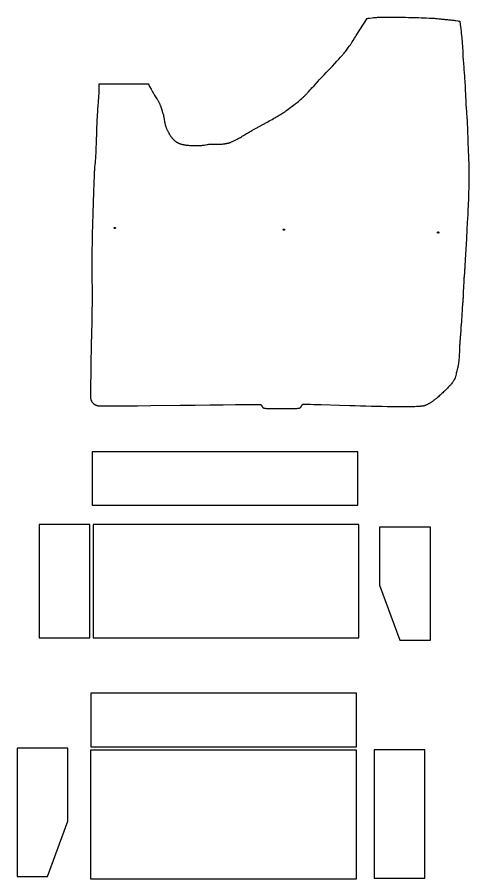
# Model space of a CAD drawing. Extents: x 0 to 7792, y 0 to 7086.
# Drawn here: x 6163 to 7640, y 0 to 2817 of the extents above; entities that cross this region are included whole.
import ezdxf

# ---------------------------------------------------------------- set-up
doc = ezdxf.new("R2010")
doc.units = 0
doc.layers.add('Default_Layer', color=1, linetype='CONTINUOUS')

msp = doc.modelspace()

# ---------------------------------------------------------------- linework, layer by layer
at = {"layer": 'Default_Layer'}
for points in [[(7611.2, 2803.4), (7612.5, 2791.9), (7613.9, 2780.2), (7615.2, 2768.9), (7615.8, 2763.5), (7616.3, 2758.5), (7617.3, 2748.6), (7617.8, 2743.7), (7618.3, 2738.7), (7618.7, 2733.8), (7619.2, 2728.9), (7619.5, 2724.1), (7619.9, 2719.4), (7620, 2717), (7620.2, 2714.7), (7620.4, 2710), (7620.5, 2705.3), (7620.7, 2700.6), (7620.9, 2695.9), (7621, 2691.3), (7621.2, 2686.6), (7621.4, 2684.3), (7621.5, 2682), (7621.8, 2677.4), (7622.2, 2672.8), (7622.6, 2668.3), (7623, 2663.7), (7623.9, 2654.5), (7624.3, 2649.9), (7624.7, 2645.3), (7625.4, 2635.1), (7626.2, 2624.7), (7626.9, 2614.5), (7627.3, 2609.5), (7627.6, 2604.7), (7627.9, 2599.9), (7628.2, 2595.2), (7628.7, 2585.6), (7629.1, 2576.1), (7629.6, 2566.6), (7629.8, 2561.7), (7630, 2556.7), (7630.3, 2546.9), (7630.5, 2542), (7630.7, 2537.1), (7631, 2532.2), (7631.2, 2527.2), (7631.4, 2524.7), (7631.6, 2522.1), (7632, 2516.6), (7632.5, 2510.8), (7632.9, 2505), (7633.4, 2499.2), (7633.9, 2493.6), (7634.3, 2488.4), (7634.5, 2486), (7634.6, 2483.7), (7634.9, 2479.2), (7635.1, 2474.8), (7635.3, 2470.4), (7635.5, 2466), (7635.9, 2457.1), (7636.2, 2448.3), (7637.4, 2413.1), (7638.7, 2376.9), (7639.2, 2365.4), (7639.6, 2353.6), (7639.9, 2347.9), (7640.1, 2342.6), (7640.2, 2337.6), (7640.3, 2333.3), (7640.4, 2329.3), (7640.4, 2325.4), (7640.4, 2321.4), (7640.4, 2317.4), (7640.3, 2309.5), (7640.3, 2301.5), (7640.3, 2292.2), (7640.4, 2282.9), (7640.4, 2273.6), (7640.4, 2269.1), (7640.3, 2264.6), (7640.2, 2260.2), (7640.1, 2255.8), (7639.9, 2246.9), (7639.6, 2238.1), (7639.4, 2229.3), (7638, 2197.9), (7637.7, 2190.2), (7637.5, 2182.5), (7637.4, 2178.7), (7637.2, 2174.8), (7637.1, 2171), (7636.9, 2167.1), (7636.6, 2163.2), (7636.3, 2158.9), (7636, 2154.5), (7635.6, 2149.9), (7635.3, 2145.2), (7634.9, 2140.5), (7634.6, 2135.9), (7634.3, 2131.3), (7634.1, 2126.8), (7633.9, 2122.1), (7633.7, 2117.3), (7633.5, 2112.4), (7633.1, 2102.6), (7632.7, 2092.8), (7630.9, 2056.8), (7628.8, 2024.1), (7628.4, 2016.9), (7628, 2009.8), (7627.6, 2002.7), (7627.4, 1999.1), (7627.2, 1995.5), (7626.9, 1991.9), (7626.6, 1988.1), (7625.9, 1980.3), (7625.3, 1972.3), (7624.9, 1968.3), (7624.7, 1964.4), (7624.4, 1960.4), (7624.1, 1956.4), (7623.7, 1948.2), (7623.2, 1939.9), (7622.8, 1931.7), (7622.4, 1922.4), (7622.1, 1913), (7621.9, 1908.4), (7621.7, 1904), (7621.5, 1899.7), (7621.3, 1895.8), (7621, 1892), (7620.7, 1888.2), (7620.4, 1884.4), (7620.1, 1880.7), (7619.7, 1876.9), (7619.4, 1873.1), (7619, 1869.3), (7618.8, 1865.6), (7618.6, 1861.8), (7618.4, 1858.1), (7618.2, 1854.3), (7618.1, 1850.6), (7617.9, 1846.8), (7617.8, 1843), (7617.6, 1839.3), (7617.4, 1835.5), (7617.1, 1831.8), (7616.8, 1828), (7616.5, 1824.1), (7616.2, 1820.3), (7615.5, 1812.7), (7615.2, 1808.9), (7614.9, 1805.2), (7614.6, 1801.5), (7614.4, 1797.8), (7613.9, 1790.3), (7613.5, 1783), (7613.2, 1779.3), (7613, 1775.8), (7612.7, 1772.3), (7612.4, 1768.8), (7611.8, 1761.7), (7611.5, 1758.2), (7611.2, 1754.7), (7610.9, 1751.2), (7610.7, 1747.7), (7610.5, 1744.1), (7610.3, 1740.3), (7610.2, 1736.4), (7610, 1732.4), (7609.9, 1728.3), (7609.7, 1724.3), (7609.5, 1720.2), (7609.3, 1716.3), (7608.8, 1707.9), (7608.5, 1703.5), (7608.2, 1699.2), (7607.8, 1694.9), (7607.4, 1690.8), (7607.2, 1688.9), (7607, 1687.1), (7606.8, 1685.4), (7606.6, 1683.8), (7606.3, 1682.2), (7606.1, 1680.7), (7605.8, 1679.2), (7605.5, 1677.6), (7604.9, 1674.6), (7604.2, 1671.5), (7603.5, 1668.5), (7602.7, 1665.5), (7601.2, 1659.4), (7600.5, 1656.3), (7599.6, 1652.8), (7598.8, 1649.3), (7597.9, 1645.8), (7597.5, 1644.1), (7597.1, 1642.4), (7596.6, 1640.8), (7596.2, 1639.3), (7595.7, 1637.9), (7595.3, 1636.7), (7594.9, 1635.5), (7594.5, 1634.5), (7594, 1633.6), (7593.5, 1632.7), (7593, 1631.8), (7592.5, 1630.9), (7592, 1630.1), (7591.4, 1629.2), (7590.8, 1628.3), (7590.2, 1627.5), (7589, 1625.8), (7587.8, 1624.2), (7586.6, 1622.7), (7585.5, 1621.2), (7583.4, 1618.4), (7582.3, 1616.9), (7581.2, 1615.5), (7580.1, 1614.1), (7579, 1612.8), (7578.4, 1612.1), (7577.8, 1611.4), (7577.2, 1610.8), (7576.6, 1610.2), (7575.5, 1609), (7573.4, 1606.9), (7570.6, 1604), (7567, 1600.3), (7565, 1598.3), (7562.8, 1596.1), (7560.5, 1593.8), (7558, 1591.4), (7555.4, 1588.9), (7552.7, 1586.4), (7549.8, 1583.8), (7546.9, 1581.2), (7543.9, 1578.5), (7540.8, 1575.8), (7537.7, 1573.2), (7534.5, 1570.5), (7532.9, 1569.2), (7531.2, 1567.9), (7529.6, 1566.7), (7527.9, 1565.4), (7526.3, 1564.2), (7524.6, 1562.9), (7523, 1561.7), (7521.3, 1560.5), (7519.6, 1559.4), (7518, 1558.3), (7516.3, 1557.2), (7514.6, 1556.1), (7513, 1555.1), (7511.3, 1554.1), (7509.7, 1553.1), (7508, 1552.2), (7506.4, 1551.3), (7504.8, 1550.5), (7503.2, 1549.7), (7501.6, 1548.9), (7500, 1548.2), (7498.4, 1547.6), (7496.9, 1547), (7495.3, 1546.4), (7494.5, 1546.2), (7493.6, 1545.9), (7492.6, 1545.7), (7491.4, 1545.5), (7490.1, 1545.3), (7488.8, 1545.1), (7487.3, 1544.9), (7485.7, 1544.7), (7484, 1544.6), (7482.2, 1544.4), (7480.3, 1544.3), (7478.3, 1544.1), (7474, 1543.9), (7469.4, 1543.6), (7464.3, 1543.4), (7459, 1543.3), (7453.3, 1543.1), (7447.3, 1543), (7441, 1543), (7434.4, 1542.9), (7427.6, 1542.9), (7420.5, 1542.9), (7413.2, 1542.9), (7405.6, 1542.9), (7397.9, 1543), (7390, 1543.1), (7381.9, 1543.2), (7373.6, 1543.3), (7356.7, 1543.6), (7339.4, 1543.9), (7321.8, 1544.3), (7304, 1544.8), (7286.2, 1545.3), (7268.4, 1545.7), (7250.9, 1546.3), (7216.9, 1547.3), (7156.9, 1549.2), (7144.2, 1549.6), (7132.8, 1549.9), (7122.8, 1550.2), (7114.2, 1550.4), (7107.2, 1550.5), (7104.3, 1550.5), (7101.9, 1550.5), (7099.9, 1550.5), (7098.4, 1550.5), (7097.8, 1550.4), (7097.4, 1550.4), (7097.1, 1550.4), (7096.9, 1550.3), (7096.4, 1550.1), (7096, 1549.8), (7095.6, 1549.5), (7095.2, 1549.2), (7094.8, 1548.9), (7094.5, 1548.5), (7094.1, 1548.1), (7093.8, 1547.7), (7093.5, 1547.3), (7093.2, 1546.8), (7092.6, 1545.9), (7092.1, 1545), (7091.5, 1544), (7091, 1543), (7090.4, 1542.1), (7089.9, 1541.1), (7089.6, 1540.7), (7089.2, 1540.3), (7088.9, 1539.9), (7088.6, 1539.5), (7088.2, 1539.1), (7087.8, 1538.8), (7087.5, 1538.4), (7087, 1538.1), (7086.6, 1537.9), (7086.1, 1537.6), (7085.8, 1537.5), (7085.4, 1537.4), (7084.8, 1537.3), (7084.1, 1537.2), (7083.2, 1537.1), (7082.2, 1537.1), (7079.9, 1536.9), (7077.1, 1536.7), (7074, 1536.6), (7070.4, 1536.5), (7066.5, 1536.4), (7062.4, 1536.3), (7057.9, 1536.2), (7053.3, 1536.1), (7048.4, 1536.1), (7038.4, 1536), (7028, 1536), (7017.6, 1536), (7007.6, 1536.1), (6998.1, 1536.3), (6993.7, 1536.4), (6989.5, 1536.4), (6985.7, 1536.6), (6982.2, 1536.7), (6979, 1536.8), (6976.3, 1537), (6974, 1537.1), (6972.2, 1537.3), (6971.5, 1537.4), (6971, 1537.5), (6970.5, 1537.5), (6970.2, 1537.6), (6969.8, 1537.8), (6969.4, 1538.1), (6969.1, 1538.3), (6968.7, 1538.6), (6968.4, 1538.9), (6968.1, 1539.3), (6967.8, 1539.6), (6967.5, 1540), (6967.2, 1540.3), (6966.9, 1540.7), (6966.4, 1541.5), (6965.9, 1542.4), (6965.4, 1543.2), (6964.9, 1544.1), (6964.4, 1544.9), (6963.9, 1545.7), (6963.6, 1546.1), (6963.3, 1546.5), (6963, 1546.9), (6962.7, 1547.2), (6962.4, 1547.5), (6962.1, 1547.8), (6961.7, 1548.1), (6961.4, 1548.4), (6961, 1548.6), (6960.6, 1548.8), (6960.4, 1548.9), (6960, 1548.9), (6958.7, 1549), (6956.6, 1549), (6953.9, 1549.1), (6950.6, 1549.1), (6946.6, 1549.1), (6936.8, 1549.2), (6924.7, 1549.1), (6910.6, 1549.1), (6894.6, 1549), (6876.9, 1548.9), (6837.1, 1548.5), (6792.8, 1548.1), (6745.5, 1547.6), (6696.6, 1547.1), (6600.4, 1546.1), (6556, 1545.6), (6516.1, 1545.2), (6482.1, 1544.9), (6467.9, 1544.8), (6455.7, 1544.7), (6445.8, 1544.7), (6438.3, 1544.7), (6435.5, 1544.7), (6433.4, 1544.7), (6432.1, 1544.8), (6431.6, 1544.8), (6431.4, 1544.8), (6430.2, 1545), (6429.1, 1545.3), (6427.9, 1545.6), (6426.7, 1545.8), (6425.6, 1546.2), (6424.4, 1546.5), (6423.3, 1546.9), (6422.1, 1547.3), (6421, 1547.7), (6419.9, 1548.2), (6418.9, 1548.7), (6417.8, 1549.3), (6416.8, 1549.9), (6415.8, 1550.5), (6415.3, 1550.9), (6414.9, 1551.2), (6414.4, 1551.6), (6414, 1552), (6413.1, 1552.8), (6412.3, 1553.6), (6411.4, 1554.5), (6410.7, 1555.4), (6409.9, 1556.4), (6409.2, 1557.4), (6408.5, 1558.5), (6407.9, 1559.5), (6407.3, 1560.6), (6406.7, 1561.7), (6406.2, 1562.9), (6405.7, 1564), (6405.3, 1565.2), (6404.9, 1566.4), (6404.5, 1567.5), (6404.2, 1568.7), (6404.1, 1569.1), (6404, 1569.8), (6404, 1570.8), (6403.9, 1572.1), (6403.9, 1575.4), (6403.8, 1579.6), (6403.8, 1584.8), (6403.9, 1590.9), (6403.9, 1597.8), (6404, 1605.5), (6404.2, 1622.9), (6404.5, 1642.8), (6404.9, 1664.6), (6405.3, 1688.1), (6406.3, 1737.9), (6407.3, 1789), (6407.8, 1813.9), (6408.2, 1837.7), (6408.6, 1860.2), (6408.9, 1880.7), (6408.9, 1893.6), (6408.9, 1906.5), (6408.8, 1932.2), (6408.6, 1957.9), (6408.5, 1983.6), (6408.5, 1996.5), (6408.4, 2009.4), (6408.4, 2022.2), (6408.5, 2035.1), (6408.5, 2048), (6408.6, 2060.8), (6408.8, 2073.7), (6408.9, 2086.6), (6409.1, 2093.2), (6409.2, 2100.2), (6409.5, 2115.3), (6409.9, 2131.5), (6410.4, 2148.5), (6410.9, 2166.1), (6411.5, 2184), (6412.1, 2201.8), (6412.7, 2219.4), (6413.3, 2236.3), (6413.8, 2252.3), (6414.4, 2267.1), (6414.9, 2280.5), (6415.4, 2292.2), (6415.8, 2301.8), (6416.1, 2309), (6416.3, 2313.7), (6416.5, 2317), (6416.8, 2320.3), (6417, 2323.8), (6417.3, 2327.2), (6417.9, 2334.2), (6418.6, 2341.2), (6419.2, 2347.9), (6419.8, 2354.3), (6420, 2357.3), (6420.3, 2360.2), (6420.5, 2362.9), (6420.6, 2365.4), (6420.9, 2370.3), (6421.1, 2375.2), (6421.3, 2380.1), (6421.4, 2385), (6421.7, 2394.8), (6421.9, 2399.7), (6422, 2404.5), (6423.4, 2445.4), (6423.8, 2456.5), (6424.3, 2467.7), (6424.7, 2478.5), (6425, 2483.7), (6425.2, 2488.6), (6425.5, 2493.3), (6425.8, 2498), (6426.4, 2507.5), (6427.1, 2516.9), (6427.8, 2526.4), (6428.1, 2531.2), (6428.5, 2536.1), (6429.3, 2546), (6429.6, 2550.8), (6430, 2555.6), (6430.3, 2560.2), (6430.5, 2564.7), (6430.7, 2569), (6430.8, 2573.3), (6431, 2577.7), (6431.1, 2582), (6431.2, 2590.7), (6431.3, 2595.1), (6431.4, 2599.4), (6591.5, 2599.4), (6593.8, 2595.1), (6596.2, 2590.6), (6601, 2581.6), (6603.3, 2577.2), (6605.6, 2573), (6607.7, 2569.1), (6608.7, 2567.4), (6609.7, 2565.7), (6610.6, 2564.1), (6611.6, 2562.5), (6612.6, 2560.9), (6613.7, 2559.3), (6615.8, 2556.2), (6617.9, 2553.1), (6620, 2550), (6621, 2548.4), (6622, 2546.8), (6623, 2545.2), (6623.9, 2543.7), (6624.8, 2542.1), (6625.6, 2540.5), (6626.4, 2538.8), (6627.2, 2537.2), (6627.9, 2535.5), (6628.7, 2533.7), (6629.4, 2532), (6630.1, 2530.2), (6630.7, 2528.5), (6631.4, 2526.7), (6632.6, 2523.2), (6633.8, 2519.9), (6635.8, 2513.6), (6636.8, 2510.8), (6637.7, 2507.9), (6638.6, 2505), (6639.4, 2502.1), (6640.2, 2499.2), (6641, 2496.2), (6641.8, 2493.3), (6642.5, 2490.4), (6642.8, 2488.9), (6643.1, 2487.3), (6643.4, 2485.7), (6643.7, 2484.1), (6644.2, 2480.7), (6644.7, 2477.3), (6645.2, 2473.8), (6645.5, 2472.1), (6645.8, 2470.4), (6646.2, 2468.8), (6646.5, 2467.1), (6646.9, 2465.5), (6647.4, 2464), (6647.9, 2462.4), (6648.4, 2460.9), (6648.9, 2459.4), (6649.4, 2457.9), (6650, 2456.3), (6650.6, 2454.8), (6651.2, 2453.3), (6651.8, 2451.9), (6652.5, 2450.4), (6653.1, 2448.9), (6653.8, 2447.5), (6654.5, 2446), (6655.2, 2444.6), (6655.9, 2443.2), (6656.6, 2441.8), (6657.4, 2440.4), (6658.9, 2437.6), (6659.7, 2436.2), (6660.5, 2434.8), (6661.3, 2433.4), (6662.2, 2432), (6663.1, 2430.6), (6663.9, 2429.2), (6664.8, 2427.9), (6665.7, 2426.6), (6666.6, 2425.3), (6667.5, 2424.1), (6668.4, 2422.9), (6669.3, 2421.8), (6670.2, 2420.7), (6671, 2419.7), (6671.9, 2418.8), (6672.8, 2417.8), (6673.8, 2416.9), (6674.8, 2416), (6675.8, 2415.1), (6676.8, 2414.2), (6677.8, 2413.3), (6678.8, 2412.5), (6679.9, 2411.7), (6680.9, 2410.9), (6682, 2410.1), (6683, 2409.4), (6684.1, 2408.7), (6685.1, 2408), (6686.1, 2407.4), (6687.1, 2406.8), (6688.1, 2406.3), (6689.1, 2405.8), (6690.1, 2405.3), (6691.1, 2404.9), (6692.1, 2404.4), (6693.2, 2404), (6694.2, 2403.6), (6695.3, 2403.3), (6696.4, 2402.9), (6697.4, 2402.6), (6699.6, 2401.9), (6701.8, 2401.4), (6703.9, 2400.8), (6705, 2400.5), (6706.2, 2400.3), (6707.3, 2400.1), (6708.5, 2399.8), (6709.7, 2399.6), (6710.9, 2399.4), (6713.3, 2399.1), (6715.8, 2398.8), (6718.3, 2398.5), (6720.8, 2398.2), (6723.3, 2398), (6726.2, 2397.8), (6730, 2397.5), (6734.5, 2397.3), (6737, 2397.2), (6739.5, 2397.1), (6742.1, 2397), (6744.8, 2397), (6747.5, 2396.9), (6750.1, 2396.9), (6752.7, 2396.9), (6755.3, 2396.9), (6757.8, 2397), (6760.1, 2397.1), (6762.5, 2397.2), (6764.8, 2397.4), (6767.1, 2397.7), (6769.5, 2398), (6771.8, 2398.3), (6774.2, 2398.7), (6778.9, 2399.4), (6783.5, 2400.1), (6785.8, 2400.5), (6788.1, 2400.8), (6790.3, 2401.1), (6792.5, 2401.4), (6794.6, 2401.6), (6796.7, 2401.8), (6798.8, 2401.9), (6800.9, 2401.9), (6803.1, 2402), (6805.3, 2402), (6807.5, 2402), (6809.8, 2401.9), (6814.2, 2401.8), (6818.5, 2401.7), (6820.6, 2401.6), (6822.6, 2401.6), (6824.5, 2401.6), (6826.4, 2401.6), (6828.2, 2401.7), (6829.8, 2401.8), (6831.5, 2401.9), (6833.2, 2402), (6836.7, 2402.4), (6840.2, 2402.8), (6842, 2403), (6843.8, 2403.3), (6845.5, 2403.5), (6847.1, 2403.8), (6848.8, 2404.1), (6850.3, 2404.4), (6851.7, 2404.7), (6853.1, 2405), (6854.4, 2405.3), (6855.5, 2405.6), (6856.5, 2405.9), (6857.6, 2406.2), (6858.6, 2406.6), (6859.7, 2407), (6860.7, 2407.5), (6861.7, 2407.9), (6863.7, 2408.8), (6865.7, 2409.8), (6867.7, 2410.8), (6869.7, 2411.8), (6871.7, 2412.7), (6876, 2414.8), (6878.4, 2415.9), (6880.9, 2417.1), (6883.4, 2418.4), (6885.9, 2419.7), (6888.4, 2421), (6890.8, 2422.3), (6892, 2422.9), (6893.3, 2423.7), (6896.2, 2425.5), (6899.4, 2427.4), (6902.8, 2429.5), (6906.3, 2431.7), (6909.8, 2433.9), (6913.3, 2436), (6916.6, 2438.1), (6920, 2440), (6923.4, 2442), (6927, 2444), (6930.6, 2446), (6938, 2450.2), (6945.2, 2454.2), (6978.7, 2472.7), (6983.1, 2475.1), (6987.6, 2477.6), (6996.6, 2482.6), (7001.1, 2485), (7005.4, 2487.4), (7009.5, 2489.7), (7011.4, 2490.9), (7013.3, 2492), (7016.9, 2494.1), (7020.5, 2496.3), (7024.1, 2498.6), (7027.7, 2500.8), (7031.3, 2503.1), (7034.9, 2505.4), (7038.4, 2507.8), (7041.9, 2510.2), (7045.6, 2512.7), (7049.7, 2515.7), (7054, 2518.8), (7058.4, 2522.1), (7062.9, 2525.5), (7067.3, 2528.8), (7071.5, 2532.1), (7073.5, 2533.7), (7075.4, 2535.2), (7079.1, 2538.2), (7082.9, 2541.3), (7086.6, 2544.5), (7090.3, 2547.7), (7093.9, 2550.9), (7097.4, 2554.1), (7099.1, 2555.6), (7100.8, 2557.2), (7102.4, 2558.7), (7104, 2560.2), (7105.5, 2561.7), (7107, 2563.2), (7108.5, 2564.8), (7110, 2566.3), (7111.4, 2567.9), (7112.9, 2569.4), (7115.7, 2572.6), (7121.4, 2578.9), (7124.3, 2582.1), (7127.2, 2585.3), (7134.1, 2592.8), (7141, 2600.4), (7147.8, 2607.8), (7151.2, 2611.4), (7154.5, 2614.9), (7157.7, 2618.4), (7161, 2621.8), (7167.5, 2628.6), (7174.1, 2635.4), (7177.4, 2638.8), (7180.6, 2642.2), (7183.9, 2645.8), (7187.3, 2649.4), (7194.4, 2657.1), (7201.6, 2665), (7208.8, 2672.8), (7211.8, 2676.2), (7214.9, 2679.5), (7221.1, 2686.3), (7224.2, 2689.7), (7227.1, 2693), (7228.5, 2694.6), (7229.9, 2696.2), (7231.3, 2697.8), (7232.6, 2699.4), (7235.1, 2702.5), (7237.6, 2705.6), (7240, 2708.8), (7242.5, 2712), (7244.8, 2715.2), (7247.2, 2718.4), (7249.5, 2721.7), (7251.8, 2725), (7253, 2726.7), (7254.1, 2728.4), (7255.3, 2730.3), (7256.6, 2732.2), (7259.1, 2736.2), (7261.6, 2740.3), (7266.8, 2748.7), (7269.4, 2752.9), (7271.9, 2757), (7307.4, 2812.9), (7311.7, 2813.3), (7315.9, 2813.8), (7324.5, 2814.8), (7328.8, 2815.3), (7330.9, 2815.5), (7333.1, 2815.7), (7335.2, 2815.9), (7337.4, 2816.1), (7339.5, 2816.2), (7341.7, 2816.4), (7343.9, 2816.4), (7346.1, 2816.5), (7348.5, 2816.6), (7350.8, 2816.6), (7353.3, 2816.6), (7355.7, 2816.6), (7360.8, 2816.6), (7371, 2816.4), (7376.1, 2816.4), (7381.1, 2816.4), (7422.9, 2816.4), (7432.9, 2816.3), (7443.1, 2816.2), (7452.8, 2816.1), (7457.3, 2816), (7461.4, 2815.9), (7465.2, 2815.8), (7469.1, 2815.7), (7476.8, 2815.4), (7484.6, 2815), (7492.3, 2814.7), (7496.9, 2814.5), (7501.6, 2814.3), (7511.1, 2813.9), (7515.7, 2813.8), (7520.1, 2813.6), (7524.2, 2813.3), (7527.9, 2813.1), (7531.5, 2812.8), (7535, 2812.5), (7538.5, 2812.1), (7542, 2811.7), (7549, 2810.9), (7552.5, 2810.5), (7556, 2810.2), (7559.7, 2809.8), (7563.4, 2809.5), (7570.8, 2808.8), (7574.5, 2808.5), (7578.1, 2808.2), (7581.6, 2807.8), (7585, 2807.4), (7588.3, 2807), (7591.5, 2806.5), (7594.8, 2806), (7598.1, 2805.5), (7604.6, 2804.4), (7607.9, 2803.9), (7611.2, 2803.4)], [(6484.2, 2127.7), (6484.2, 2127.5), (6484.2, 2127.3), (6484.1, 2127.1), (6484, 2126.9), (6484, 2126.7), (6483.9, 2126.5), (6483.7, 2126.4), (6483.6, 2126.2), (6483.5, 2126.1), (6483.3, 2126), (6483.2, 2125.9), (6483, 2125.8), (6482.8, 2125.7), (6482.6, 2125.7), (6482.4, 2125.7), (6482.2, 2125.7), (6482, 2125.7), (6481.8, 2125.7), (6481.6, 2125.7), (6481.4, 2125.8), (6481.2, 2125.9), (6481.1, 2126), (6480.9, 2126.1), (6480.8, 2126.2), (6480.7, 2126.4), (6480.5, 2126.5), (6480.4, 2126.7), (6480.4, 2126.9), (6480.3, 2127.1), (6480.2, 2127.3), (6480.2, 2127.5), (6480.2, 2127.7), (6480.2, 2127.9), (6480.2, 2128.1), (6480.3, 2128.3), (6480.4, 2128.4), (6480.4, 2128.6), (6480.5, 2128.8), (6480.7, 2128.9), (6480.8, 2129.1), (6480.9, 2129.2), (6481.1, 2129.3), (6481.2, 2129.4), (6481.4, 2129.5), (6481.6, 2129.6), (6481.8, 2129.6), (6482, 2129.6), (6482.2, 2129.7), (6482.4, 2129.6), (6482.6, 2129.6), (6482.8, 2129.6), (6483, 2129.5), (6483.2, 2129.4), (6483.3, 2129.3), (6483.5, 2129.2), (6483.6, 2129.1), (6483.7, 2128.9), (6483.9, 2128.8), (6484, 2128.6), (6484, 2128.4), (6484.1, 2128.3), (6484.2, 2128.1), (6484.2, 2127.9), (6484.2, 2127.7)], [(7037.3, 2122), (7037.3, 2121.8), (7037.3, 2121.6), (7037.2, 2121.4), (7037.2, 2121.3), (7037.1, 2121.1), (7037, 2120.9), (7036.9, 2120.8), (7036.7, 2120.6), (7036.6, 2120.5), (7036.4, 2120.4), (7036.3, 2120.3), (7036.1, 2120.2), (7035.9, 2120.1), (7035.7, 2120.1), (7035.5, 2120), (7035.3, 2120), (7035.1, 2120), (7034.9, 2120.1), (7034.7, 2120.1), (7034.5, 2120.2), (7034.4, 2120.3), (7034.2, 2120.4), (7034, 2120.5), (7033.9, 2120.6), (7033.8, 2120.8), (7033.7, 2120.9), (7033.6, 2121.1), (7033.5, 2121.3), (7033.4, 2121.4), (7033.4, 2121.6), (7033.3, 2121.8), (7033.3, 2122), (7033.3, 2122.2), (7033.4, 2122.4), (7033.4, 2122.6), (7033.5, 2122.8), (7033.6, 2123), (7033.7, 2123.2), (7033.8, 2123.3), (7033.9, 2123.4), (7034, 2123.6), (7034.2, 2123.7), (7034.4, 2123.8), (7034.5, 2123.9), (7034.7, 2123.9), (7034.9, 2124), (7035.1, 2124), (7035.3, 2124), (7035.5, 2124), (7035.7, 2124), (7035.9, 2123.9), (7036.1, 2123.9), (7036.3, 2123.8), (7036.4, 2123.7), (7036.6, 2123.6), (7036.7, 2123.4), (7036.9, 2123.3), (7037, 2123.2), (7037.1, 2123), (7037.2, 2122.8), (7037.2, 2122.6), (7037.3, 2122.4), (7037.3, 2122.2), (7037.3, 2122)], [(7542.3, 2112.7), (7542.3, 2112.5), (7542.3, 2112.3), (7542.2, 2112.1), (7542.2, 2111.9), (7542.1, 2111.7), (7542, 2111.5), (7541.9, 2111.4), (7541.7, 2111.2), (7541.6, 2111.1), (7541.4, 2111), (7541.3, 2110.9), (7541.1, 2110.8), (7540.9, 2110.7), (7540.7, 2110.7), (7540.5, 2110.7), (7540.3, 2110.7), (7540.1, 2110.7), (7539.9, 2110.7), (7539.7, 2110.7), (7539.5, 2110.8), (7539.4, 2110.9), (7539.2, 2111), (7539, 2111.1), (7538.9, 2111.2), (7538.8, 2111.4), (7538.7, 2111.5), (7538.6, 2111.7), (7538.5, 2111.9), (7538.4, 2112.1), (7538.4, 2112.3), (7538.3, 2112.5), (7538.3, 2112.7), (7538.3, 2112.9), (7538.4, 2113.1), (7538.4, 2113.3), (7538.5, 2113.4), (7538.6, 2113.6), (7538.7, 2113.8), (7538.8, 2113.9), (7538.9, 2114.1), (7539, 2114.2), (7539.2, 2114.3), (7539.4, 2114.4), (7539.5, 2114.5), (7539.7, 2114.6), (7539.9, 2114.6), (7540.1, 2114.6), (7540.3, 2114.7), (7540.5, 2114.6), (7540.7, 2114.6), (7540.9, 2114.6), (7541.1, 2114.5), (7541.3, 2114.4), (7541.4, 2114.3), (7541.6, 2114.2), (7541.7, 2114.1), (7541.9, 2113.9), (7542, 2113.8), (7542.1, 2113.6), (7542.2, 2113.4), (7542.2, 2113.3), (7542.3, 2113.1), (7542.3, 2112.9), (7542.3, 2112.7)], [(6407.9, 1221), (7277.9, 1221), (7277.9, 1396), (6407.9, 1396), (6407.9, 1221)], [(6234.5, 788), (6400.5, 788), (6400.5, 1158), (6234.5, 1158), (6234.5, 788)], [(6410.9, 788), (7280.9, 788), (7280.9, 1158), (6410.9, 1158), (6410.9, 788)], [(7348.8, 959.7), (7415.2, 780), (7514.8, 780), (7514.8, 1150), (7348.8, 1150), (7348.8, 959.7)], [(6403.4, 431.4), (7273.4, 431.4), (7273.4, 606.4), (6403.4, 606.4), (6403.4, 431.4)], [(6162.9, 427.4), (6162.9, 7.4), (6261.6, 7.4), (6328.9, 188.6), (6328.9, 427.4), (6162.9, 427.4)], [(6402.9, 0), (7272.9, 0), (7272.9, 420), (6402.9, 420), (6402.9, 0)], [(7330.9, 422), (7330.9, 2), (7496.9, 2), (7496.9, 422), (7330.9, 422)]]:
    msp.add_lwpolyline(points, close=True, dxfattribs=at)

doc.saveas('drawing.dxf')
